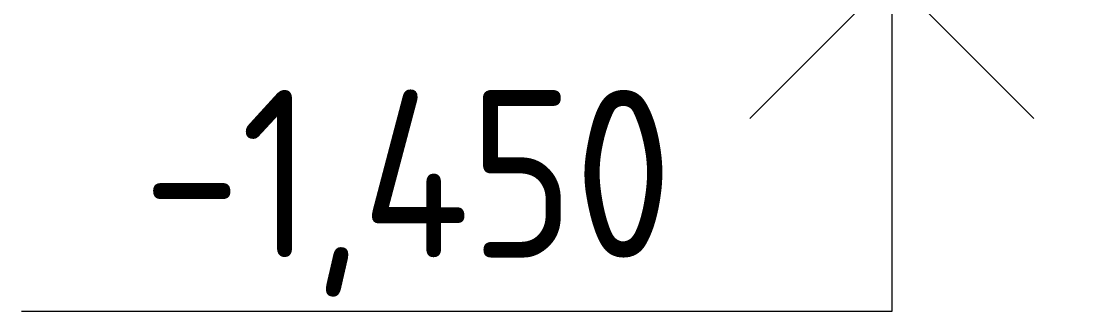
# Model space of a CAD drawing. Header units: millimetres. Extents: x -515342 to 330399, y -224905 to 507333.
# Drawn here: x 74392 to 75992, y 118 to 550 of the extents above; entities that cross this region are included whole.
import ezdxf

# ---------------------------------------------------------------- set-up
doc = ezdxf.new("R2010")
doc.units = ezdxf.units.MM
doc.layers.add('Аннотация', color=7, linetype='Continuous', lineweight=0)
doc.layers.add('Отметки', color=7, linetype='Continuous', lineweight=0)
doc.styles.add('GOST Common_1', font='', dxfattribs={"width": 0.9, "height": 250})
doc.styles.get('GOST Common_1').set_extended_font_data('GOST Common')

# ---------------------------------------------------------------- blocks, each defined once
blk = doc.blocks.new('Высотные отметки - Стрелка вниз-5092-О_АР_Эскиз_Фасад 12-1 копия 1')
at = {"layer": 'Аннотация'}
for p, q in [((-106771.7, -1450), (-107371.7, -1450)), ((-107071.7, -1450), (-107283.9, -1662.1)), ((-107071.7, -1450), (-107071.7, -1950)), ((-107071.7, -1450), (-106859.6, -1662.1)), ((-107071.7, -1950), (-108371.7, -1950))]:
    blk.add_line(p, q, dxfattribs=at)

msp = doc.modelspace()

# ---------------------------------------------------------------- block references
at = {"layer": 'Аннотация'}
msp.add_blockref('Высотные отметки - Стрелка вниз-5092-О_АР_Эскиз_Фасад 12-1 копия 1', (182763.6864, 2067.7355), dxfattribs=at)

# ---------------------------------------------------------------- texts
at = {"layer": 'Отметки', "insert": (74573.3251, 448.2921), "char_height": 250, "width": 1004.685969, "attachment_point": 1, "line_spacing_factor": 1.022761, "style": 'GOST Common_1'}
msp.add_mtext('-1,450', dxfattribs=at)

doc.saveas('drawing.dxf')
